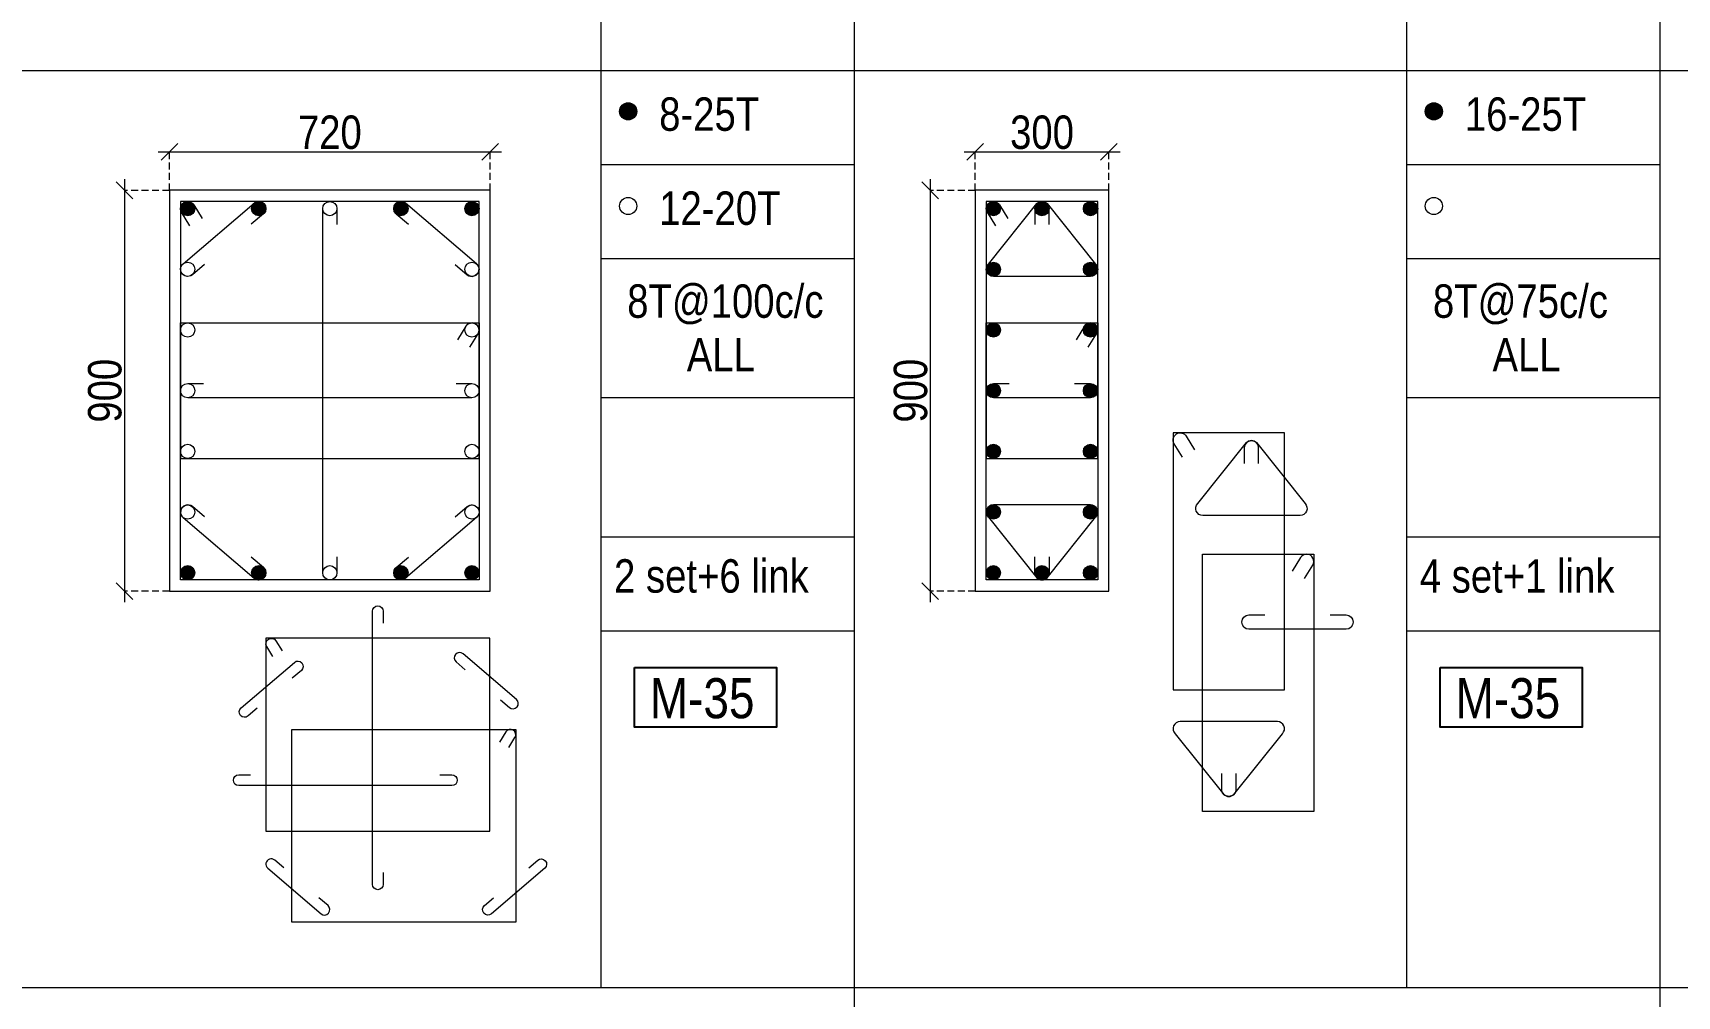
# Model space of a CAD drawing. Header units: millimetres. Extents: x 1112055 to 3390982, y -148532 to 766891.
# Drawn here: x 2320285 to 2335047, y 626940 to 635594 of the extents above; entities that cross this region are included whole.
import ezdxf
from ezdxf.enums import TextEntityAlignment as Align

# ---------------------------------------------------------------- set-up
doc = ezdxf.new("R2010")
doc.units = ezdxf.units.MM
doc.header["$PDMODE"] = 35
doc.header["$PDSIZE"] = -25
doc.linetypes.add('DASHED2', pattern=[0.375, 0.25, -0.125])
doc.linetypes.add('Hidden', pattern=[9.525, 6.35, -3.175])
for name, color, linetype, lineweight in [('B COL. SIZE DIM', 220, 'Continuous', 25), ('B COLSCH', 204, 'Continuous', 20), ('B COLUMN', 1, 'Hidden', 9), ('B STEEL', 34, 'Continuous', 15)]:
    doc.layers.add(name, color=color, linetype=linetype, lineweight=lineweight)
doc.layers.add('B TEXT', color=7, linetype='Continuous')
doc.styles.add('dim inside', font='romans.shx', dxfattribs={"width": 0.8, "height": 125})
doc.styles.add('SWINC', font='swissc.ttf')
doc.dimstyles.new('dim inside', dxfattribs={"dimtxt": 125, "dimasz": 100, "dimexe": 0, "dimexo": 0, "dimgap": 10, "dimtad": 0, "dimdec": 0, "dimzin": 0, "dimdsep": 46, "dimtxsty": 'dim inside', "dimblk": 'SMALL', "dimcen": 0.09, "dimadec": 0, "dimazin": 0, "dimtfac": 1, "dimtdec": 0, "dimtofl": 0, "dimtmove": 0, "dimatfit": 3, "dimfxl": 1, "dimtolj": 1, "dimtzin": 0, "dimarcsym": 2})

# ---------------------------------------------------------------- blocks, each defined once
blk = doc.blocks.new('_Oblique')
at = {"color": 0, "linetype": 'ByBlock', "lineweight": -2}
blk.add_line((-0.5, -0.5), (0.5, 0.5), dxfattribs=at)
blk = doc.blocks.new('*D3138')
at = {"layer": 'B COL. SIZE DIM', "color": 250, "lineweight": 9, "ltscale": 250, "transparency": 16777216}
blk.add_line((2321411, 634524), (2324491, 634524), dxfattribs=at)
at = {"layer": 'B COL. SIZE DIM', "color": 250, "linetype": 'DASHED2', "lineweight": 9, "ltscale": 250, "transparency": 16777216}
for p, q in [((2321511, 634179), (2321511, 634524)), ((2324391, 634179), (2324391, 634524))]:
    blk.add_line(p, q, dxfattribs=at)
at = {"layer": 'Defpoints', "color": 0, "transparency": 16777216}
for p in [(2324391, 634524), (2321511, 634179), (2324391, 634179)]:
    blk.add_point(p, dxfattribs=at)
at = {"layer": 'B COL. SIZE DIM', "color": 250, "lineweight": 9, "transparency": 16777216, "xscale": 150, "yscale": 150, "zscale": 150, "rotation": 180}
blk.add_blockref('_Oblique', (2321511, 634524), dxfattribs=at)
at = {"layer": 'B COL. SIZE DIM', "color": 250, "lineweight": 9, "transparency": 16777216, "xscale": 150, "yscale": 150, "zscale": 150}
blk.add_blockref('_Oblique', (2324391, 634524), dxfattribs=at)
at = {"layer": 'B COL. SIZE DIM', "color": 6, "transparency": 16777216, "insert": (2322951, 634699), "char_height": 300, "attachment_point": 5, "style": 'SWINC'}
blk.add_mtext('\\A1;720', dxfattribs=at)
blk = doc.blocks.new('*D3139')
at = {"layer": 'B COL. SIZE DIM', "color": 250, "lineweight": 9, "ltscale": 250, "transparency": 16777216}
blk.add_line((2321107, 634279), (2321107, 630479), dxfattribs=at)
at = {"layer": 'B COL. SIZE DIM', "color": 250, "linetype": 'DASHED2', "lineweight": 9, "ltscale": 250, "transparency": 16777216}
for p, q in [((2321511, 634179), (2321107, 634179)), ((2321511, 630579), (2321107, 630579))]:
    blk.add_line(p, q, dxfattribs=at)
at = {"layer": 'Defpoints', "color": 0, "transparency": 16777216}
for p in [(2321511, 634179), (2321107, 630579), (2321511, 630579)]:
    blk.add_point(p, dxfattribs=at)
at = {"layer": 'B COL. SIZE DIM', "color": 250, "lineweight": 9, "transparency": 16777216, "xscale": 150, "yscale": 150, "zscale": 150}
for p, rotation in [((2321107, 634179), 90), ((2321107, 630579), 270)]:
    blk.add_blockref('_Oblique', p, dxfattribs=dict(at, rotation=rotation))
at = {"layer": 'B COL. SIZE DIM', "color": 6, "transparency": 16777216, "insert": (2320932, 632379), "char_height": 300, "attachment_point": 5, "rotation": 90, "style": 'SWINC'}
blk.add_mtext('\\A1;900', dxfattribs=at)
blk = doc.blocks.new('*D3150')
at = {"layer": 'B COL. SIZE DIM', "color": 250, "lineweight": 9, "ltscale": 250, "transparency": 16777216}
blk.add_line((2328645, 634524), (2330045, 634524), dxfattribs=at)
at = {"layer": 'B COL. SIZE DIM', "color": 250, "linetype": 'DASHED2', "lineweight": 9, "ltscale": 250, "transparency": 16777216}
for p, q in [((2328745, 634179), (2328745, 634524)), ((2329945, 634179), (2329945, 634524))]:
    blk.add_line(p, q, dxfattribs=at)
at = {"layer": 'Defpoints', "color": 0, "transparency": 16777216}
for p in [(2329945, 634524), (2328745, 634179), (2329945, 634179)]:
    blk.add_point(p, dxfattribs=at)
at = {"layer": 'B COL. SIZE DIM', "color": 250, "lineweight": 9, "transparency": 16777216, "xscale": 150, "yscale": 150, "zscale": 150, "rotation": 180}
blk.add_blockref('_Oblique', (2328745, 634524), dxfattribs=at)
at = {"layer": 'B COL. SIZE DIM', "color": 250, "lineweight": 9, "transparency": 16777216, "xscale": 150, "yscale": 150, "zscale": 150}
blk.add_blockref('_Oblique', (2329945, 634524), dxfattribs=at)
at = {"layer": 'B COL. SIZE DIM', "color": 6, "transparency": 16777216, "insert": (2329345, 634699), "char_height": 300, "attachment_point": 5, "style": 'SWINC'}
blk.add_mtext('\\A1;300', dxfattribs=at)
blk = doc.blocks.new('*D3151')
at = {"layer": 'B COL. SIZE DIM', "color": 250, "lineweight": 9, "ltscale": 250, "transparency": 16777216}
blk.add_line((2328341, 634279), (2328341, 630479), dxfattribs=at)
at = {"layer": 'B COL. SIZE DIM', "color": 250, "linetype": 'DASHED2', "lineweight": 9, "ltscale": 250, "transparency": 16777216}
for p, q in [((2328745, 634179), (2328341, 634179)), ((2328745, 630579), (2328341, 630579))]:
    blk.add_line(p, q, dxfattribs=at)
at = {"layer": 'Defpoints', "color": 0, "transparency": 16777216}
for p in [(2328745, 634179), (2328341, 630579), (2328745, 630579)]:
    blk.add_point(p, dxfattribs=at)
at = {"layer": 'B COL. SIZE DIM', "color": 250, "lineweight": 9, "transparency": 16777216, "xscale": 150, "yscale": 150, "zscale": 150}
for p, rotation in [((2328341, 634179), 90), ((2328341, 630579), 270)]:
    blk.add_blockref('_Oblique', p, dxfattribs=dict(at, rotation=rotation))
at = {"layer": 'B COL. SIZE DIM', "color": 6, "transparency": 16777216, "insert": (2328166, 632379), "char_height": 300, "attachment_point": 5, "rotation": 90, "style": 'SWINC'}
blk.add_mtext('\\A1;900', dxfattribs=at)

msp = doc.modelspace()

# ---------------------------------------------------------------- hatches: boundary and pattern name
at = {"layer": 'B STEEL', "lineweight": 9, "ltscale": 0.5}
h = msp.add_hatch(color=34, dxfattribs=at)
edge = h.paths.add_edge_path()
edge.add_arc((2325629.3, 634888.4), 76.8, 0, 360)
h = msp.add_hatch(color=34, dxfattribs=at)
edge = h.paths.add_edge_path()
edge.add_arc((2332862.9, 634888.4), 76.8, 0, 360)
h = msp.add_hatch(color=34, dxfattribs=at)
edge = h.paths.add_edge_path()
edge.add_arc((2321675, 634015.2), 64, 0, 360)
at = {"layer": 'B STEEL'}
h = msp.add_hatch(color=34, dxfattribs=at)
edge = h.paths.add_edge_path()
edge.add_arc((2322313, 634015.2), 64, 0, 360)
h = msp.add_hatch(color=34, dxfattribs=at)
edge = h.paths.add_edge_path()
edge.add_arc((2323589, 634015.2), 64, 0, 360)
at = {"layer": 'B STEEL', "lineweight": 9, "ltscale": 0.5}
h = msp.add_hatch(color=34, dxfattribs=at)
edge = h.paths.add_edge_path()
edge.add_arc((2324226.9, 634015.2), 64, 180, 540, ccw=False)
h = msp.add_hatch(color=34, dxfattribs=at)
edge = h.paths.add_edge_path()
edge.add_arc((2328908.5, 634015.2), 64, 0, 360)
h = msp.add_hatch(color=34, dxfattribs=at)
edge = h.paths.add_edge_path()
edge.add_arc((2329344.5, 634015.2), 64, 180, 540, ccw=False)
h = msp.add_hatch(color=34, dxfattribs=at)
edge = h.paths.add_edge_path()
edge.add_arc((2329780.5, 634015.2), 64, 180, 540, ccw=False)
h = msp.add_hatch(color=34, dxfattribs=at)
edge = h.paths.add_edge_path()
edge.add_arc((2328908.5, 633469.9), 64, 0, 360, ccw=False)
h = msp.add_hatch(color=34, dxfattribs=at)
edge = h.paths.add_edge_path()
edge.add_arc((2329780.5, 633469.9), 64, -180, 180)
h = msp.add_hatch(color=34, dxfattribs=at)
edge = h.paths.add_edge_path()
edge.add_arc((2328908.5, 632924.6), 64, 0, 360, ccw=False)
h = msp.add_hatch(color=34, dxfattribs=at)
edge = h.paths.add_edge_path()
edge.add_arc((2329780.5, 632924.6), 64, -180, 180)
h = msp.add_hatch(color=34, dxfattribs=at)
edge = h.paths.add_edge_path()
edge.add_arc((2328908.5, 632379.3), 64, 0, 360, ccw=False)
h = msp.add_hatch(color=34, dxfattribs=at)
edge = h.paths.add_edge_path()
edge.add_arc((2329780.5, 632379.3), 64, -180, 180)
h = msp.add_hatch(color=34, dxfattribs=at)
edge = h.paths.add_edge_path()
edge.add_arc((2328908.5, 631833.9), 64, 0, 360, ccw=False)
h = msp.add_hatch(color=34, dxfattribs=at)
edge = h.paths.add_edge_path()
edge.add_arc((2329780.5, 631833.9), 64, -180, 180)
h = msp.add_hatch(color=34, dxfattribs=at)
edge = h.paths.add_edge_path()
edge.add_arc((2328908.5, 631288.6), 64, 0, 360, ccw=False)
h = msp.add_hatch(color=34, dxfattribs=at)
edge = h.paths.add_edge_path()
edge.add_arc((2329780.5, 631288.6), 64, -180, 180)
h = msp.add_hatch(color=34, dxfattribs=at)
edge = h.paths.add_edge_path()
edge.add_arc((2321675, 630743.3), 64, 0, 360, ccw=False)
at = {"layer": 'B STEEL'}
h = msp.add_hatch(color=34, dxfattribs=at)
edge = h.paths.add_edge_path()
edge.add_arc((2322313, 630743.3), 64, 0, 360)
h = msp.add_hatch(color=34, dxfattribs=at)
edge = h.paths.add_edge_path()
edge.add_arc((2323589, 630743.3), 64, 0, 360)
at = {"layer": 'B STEEL', "lineweight": 9, "ltscale": 0.5}
h = msp.add_hatch(color=34, dxfattribs=at)
edge = h.paths.add_edge_path()
edge.add_arc((2324226.9, 630743.3), 64, -180, 180)
h = msp.add_hatch(color=34, dxfattribs=at)
edge = h.paths.add_edge_path()
edge.add_arc((2328908.5, 630743.3), 64, 0, 360, ccw=False)
h = msp.add_hatch(color=34, dxfattribs=at)
edge = h.paths.add_edge_path()
edge.add_arc((2329344.5, 630743.3), 64, -180, 180)
h = msp.add_hatch(color=34, dxfattribs=at)
edge = h.paths.add_edge_path()
edge.add_arc((2329780.5, 630743.3), 64, -180, 180)

# ---------------------------------------------------------------- linework, layer by layer
at = {"layer": 'B COLSCH', "color": 250, "lineweight": 0}
for p, q in [((2325383.1, 676456), (2325383.1, 627016.9)), ((2327657.4, 676456), (2327657.4, 618141.8)), ((2334891, 676456), (2334891, 618141.8)), ((2332616.6, 668216.1), (2332616.6, 627016.9)), ((2203002.6, 635256.7), (2375997.6, 635256.7)), ((2325383.1, 634411.7), (2327657.4, 634411.7)), ((2332616.6, 634411.7), (2334891, 634411.7)), ((2325383.1, 633566.7), (2327657.4, 633566.7)), ((2332616.6, 633566.7), (2334891, 633566.7)), ((2325383.1, 632317), (2327657.4, 632317)), ((2332616.6, 632317), (2334891, 632317)), ((2325383.1, 631067.2), (2327657.4, 631067.2)), ((2332616.6, 631067.2), (2334891, 631067.2)), ((2325383.1, 630222.2), (2327657.4, 630222.2)), ((2332616.6, 630222.2), (2334891, 630222.2)), ((2203002.6, 627016.9), (2375997.6, 627016.9))]:
    msp.add_line(p, q, dxfattribs=at)
at = {"layer": 'B COLUMN', "color": 1, "linetype": 'ByBlock', "lineweight": 20}
for points in [[(2321511, 630579.3), (2324391, 630579.3), (2324391, 634179.3), (2321511, 634179.3)], [(2328744.5, 630579.3), (2329944.5, 630579.3), (2329944.5, 634179.3), (2328744.5, 634179.3)]]:
    msp.add_lwpolyline(points, close=True, dxfattribs=at)
at = {"layer": 'B STEEL', "color": 34, "lineweight": 9, "ltscale": 0.5}
for points in [[(2321611, 631769.9), (2324291, 631769.9), (2324291, 634079.3), (2321611, 634079.3)], [(2328844.5, 631769.9), (2329844.5, 631769.9), (2329844.5, 634079.3), (2328844.5, 634079.3)], [(2321611, 632988.6), (2324291, 632988.6), (2324291, 630679.3), (2321611, 630679.3)], [(2328844.5, 632988.6), (2329844.5, 632988.6), (2329844.5, 630679.3), (2328844.5, 630679.3)], [(2330521.8, 629690.8), (2331521.8, 629690.8), (2331521.8, 632000.2), (2330521.8, 632000.2)], [(2330784.5, 630909.5), (2331784.5, 630909.5), (2331784.5, 628600.2), (2330784.5, 628600.2)], [(2322376.8, 628422.7), (2324386.8, 628422.7), (2324386.8, 630154.7), (2322376.8, 630154.7)], [(2322610.1, 629336.8), (2324620.1, 629336.8), (2324620.1, 627604.7), (2322610.1, 627604.7)]]:
    msp.add_lwpolyline(points, close=True, dxfattribs=at)
for points in [[(2321695.2, 633860.2), (2321620.5, 633981.7, -1), (2321729.5, 634048.8), (2321804.3, 633927.3)], [(2321825, 633513.9), (2321716.6, 633421.2, -1), (2321633.4, 633518.6), (2322271.4, 634063.9, -1), (2322354.6, 633966.6), (2322246.1, 633873.9)], [(2323015, 630885.9), (2323015, 630743.3, -1), (2322886.9, 630743.3), (2322886.9, 634015.2, -1), (2323015, 634015.2), (2323015, 633872.6)], [(2324076.9, 633513.9), (2324185.3, 633421.2, 1), (2324268.5, 633518.6), (2323630.6, 634063.9, 1), (2323547.4, 633966.6), (2323655.8, 633873.9)], [(2328928.8, 633860.2), (2328854, 633981.7, -1), (2328963, 634048.8), (2329037.8, 633927.3)], [(2329408.5, 633872.6), (2329408.5, 634015.2, 1), (2329280.5, 634015.2), (2329280.5, 633872.6)], [(2324206.7, 632769.5), (2324281.5, 632891, 1), (2324172.4, 632958.1), (2324097.7, 632836.7)], [(2329760.2, 632769.5), (2329835, 632891, 1), (2329726, 632958.1), (2329651.2, 632836.7)], [(2324084.3, 632443.3), (2324226.9, 632443.3, -1), (2324226.9, 632315.2), (2321675, 632315.2, -1), (2321675, 632443.3), (2321817.6, 632443.3)], [(2329637.8, 632443.3), (2329780.5, 632443.3, -1), (2329780.5, 632315.2), (2328908.5, 632315.2, -1), (2328908.5, 632443.3), (2329051.2, 632443.3)], [(2330606.1, 631781.1), (2330531.3, 631902.6, -1), (2330640.4, 631969.7), (2330715.1, 631848.2)], [(2331289, 631724.2), (2331289, 631866.9, 1), (2331161, 631866.9), (2331161, 631724.2)], [(2321825, 631244.6), (2321716.6, 631337.3, 1), (2321633.4, 631239.9), (2322271.4, 630694.6, 1), (2322354.6, 630791.9), (2322246.1, 630884.6)], [(2324076.9, 631244.6), (2324185.3, 631337.3, -1), (2324268.5, 631239.9), (2323630.6, 630694.6, -1), (2323547.4, 630791.9), (2323655.8, 630884.6)], [(2331700.2, 630690.5), (2331775, 630812, 1), (2331665.9, 630879.1), (2331591.2, 630757.6)], [(2329408.5, 630885.9), (2329408.5, 630743.3, -1), (2329280.5, 630743.3), (2329280.5, 630885.9)], [(2323429.9, 628051.4), (2323429.9, 627944.4, -1), (2323333.8, 627944.4), (2323333.8, 630398.4, -1), (2323429.9, 630398.4), (2323429.9, 630291.4)], [(2331931.7, 630364.2), (2332074.4, 630364.2, -1), (2332074.4, 630236.2), (2331202.4, 630236.2, -1), (2331202.4, 630364.2), (2331345, 630364.2)], [(2322440, 629990.5), (2322384, 630081.6, -1), (2322465.8, 630131.9), (2322521.8, 630040.8)], [(2324482.4, 629602.8), (2324563.7, 629533.3, 1), (2324626.1, 629606.3), (2324147.6, 630015.3, 1), (2324085.2, 629942.3), (2324166.5, 629872.8)], [(2322298.1, 629526.3), (2322216.8, 629456.7, -1), (2322154.4, 629529.7), (2322632.9, 629938.7, -1), (2322695.3, 629865.7), (2322614, 629796.2)], [(2324556.9, 629172.5), (2324613, 629263.6, 1), (2324531.2, 629313.9), (2324475.1, 629222.8)], [(2323939.9, 628927.8), (2324046.9, 628927.8, -1), (2324046.9, 628831.7), (2322132.9, 628831.7, -1), (2322132.9, 628927.8), (2322239.9, 628927.8)], [(2331085.9, 628940.4), (2331085.9, 628797.8, -1), (2330957.8, 628797.8), (2330957.8, 628940.4)], [(2322537.4, 628092.4), (2322456.1, 628161.9, 1), (2322393.7, 628089), (2322872.2, 627680, 1), (2322934.6, 627753), (2322853.2, 627822.5)], [(2324736.5, 628092.4), (2324817.8, 628161.9, -1), (2324880.2, 628089), (2324401.7, 627680, -1), (2324339.3, 627753), (2324420.6, 627822.5)]]:
    msp.add_lwpolyline(points, format="xyb", dxfattribs=at)
for points in [[(2329389.7, 634060.6), (2329825.7, 633515.2, -0.6687154), (2329780.5, 633405.9), (2328908.5, 633405.9, -0.6687154), (2328863.3, 633515.2), (2329299.3, 634060.6, -0.4133445)], [(2331270.2, 631912.2), (2331706.2, 631366.9, -0.6687154), (2331661, 631257.5), (2330789, 631257.5, -0.6687154), (2330743.8, 631366.9), (2331179.8, 631912.2, -0.4133445)], [(2329389.7, 630697.9), (2329825.7, 631243.3, 0.6687154), (2329780.5, 631352.6), (2328908.5, 631352.6, 0.6687154), (2328863.3, 631243.3), (2329299.3, 630697.9, 0.4133445)], [(2331067, 628752.5), (2331503, 629297.8, 0.6687154), (2331457.8, 629407.1), (2330585.9, 629407.1, 0.6687154), (2330540.7, 629297.8), (2330976.6, 628752.5, 0.4133445)]]:
    msp.add_lwpolyline(points, format="xyb", close=True, dxfattribs=at)
for centre, radius in [((2325629.3, 634888.4), 76.8), ((2332862.9, 634888.4), 76.8), ((2321675, 634015.2), 64), ((2322313, 634015.2), 64), ((2322951, 634015.2), 64), ((2323589, 634015.2), 64), ((2324226.9, 634015.2), 64), ((2325629.3, 634038.1), 76.8), ((2328908.5, 634015.2), 64), ((2329344.5, 634015.2), 64), ((2329780.5, 634015.2), 64), ((2332862.9, 634038.1), 76.8), ((2321675, 633469.9), 64), ((2324226.9, 633469.9), 64), ((2328908.5, 633469.9), 64), ((2329780.5, 633469.9), 64), ((2321675, 632924.6), 64), ((2324226.9, 632924.6), 64), ((2328908.5, 632924.6), 64), ((2329780.5, 632924.6), 64), ((2321675, 632379.3), 64), ((2324226.9, 632379.3), 64), ((2328908.5, 632379.3), 64), ((2329780.5, 632379.3), 64), ((2321675, 631833.9), 64), ((2324226.9, 631833.9), 64), ((2328908.5, 631833.9), 64), ((2329780.5, 631833.9), 64), ((2321675, 631288.6), 64), ((2324226.9, 631288.6), 64), ((2328908.5, 631288.6), 64), ((2329780.5, 631288.6), 64), ((2321675, 630743.3), 64), ((2322313, 630743.3), 64), ((2322951, 630743.3), 64), ((2323589, 630743.3), 64), ((2324226.9, 630743.3), 64), ((2328908.5, 630743.3), 64), ((2329344.5, 630743.3), 64), ((2329780.5, 630743.3), 64)]:
    msp.add_circle(centre, radius, dxfattribs=at)
at = {"layer": 'B TEXT', "color": 1}
for points in [[(2325686.7, 629893.2), (2326961.3, 629893.2), (2326961.3, 629355.2), (2325686.7, 629355.2)], [(2332920.3, 629893.2), (2334194.9, 629893.2), (2334194.9, 629355.2), (2332920.3, 629355.2)]]:
    msp.add_lwpolyline(points, close=True, dxfattribs=at)

# ---------------------------------------------------------------- texts
at = {"layer": 'B TEXT', "style": 'SWINC'}
for s, p in [('8-25T', (2325907.8, 634713.9)), ('16-25T', (2333141.4, 634713.9)), ('12-20T', (2325907.8, 633868.9)), ('8T@100c/c', (2325620.9, 633034)), ('8T@75c/c', (2332854.5, 633034)), ('ALL', (2326155.6, 632552.2)), ('ALL', (2333389.2, 632552.2)), ('2 set+6 link', (2325502.6, 630564.7)), ('4 set+1 link', (2332736.1, 630564.7))]:
    msp.add_text(s, height=300, dxfattribs=at).set_placement(p)
at = {"layer": 'B TEXT', "color": 1, "style": 'SWINC'}
for p in [(2325824.1, 629328.6), (2333057.6, 629328.6)]:
    msp.add_text('M-35', height=360, dxfattribs=at).set_placement(p, align=Align.BOTTOM_LEFT)

# ---------------------------------------------------------------- dimensions: what is measured, and where the dimension line sits
at = {"layer": 'B COL. SIZE DIM', "color": 250, "ltscale": 250}
for base, p1, p2, picture, middle in [((2324391, 634524.2), (2321511, 634179.3), (2324391, 634179.3), '*D3138', (2322951, 634699.2)), ((2329944.5, 634524.2), (2328744.5, 634179.3), (2329944.5, 634179.3), '*D3150', (2329344.5, 634699.2))]:
    dim = msp.add_linear_dim(base=base, p1=p1, p2=p2, dimstyle='dim inside', override={"dimtxt": 300, "dimasz": 150, "dimgap": 25, "dimtad": 3, "dimlfac": 0.25, "dimtxsty": 'SWINC', "dimblk1": 'Oblique', "dimblk2": 'Oblique', "dimsah": 1, "dimdle": 100, "dimclrd": 250, "dimclre": 250, "dimclrt": 6, "dimfxl": 1000, "dimlwd": 9, "dimlwe": 9}, dxfattribs=at)
    dim.commit()
    dim.dimension.update_dxf_attribs({"geometry": picture, "text_midpoint": middle})
for base, p1, p2, picture, middle in [((2321107.1, 630579.3), (2321511, 634179.3), (2321511, 630579.3), '*D3139', (2320932.1, 632379.3)), ((2328340.6, 630579.3), (2328744.5, 634179.3), (2328744.5, 630579.3), '*D3151', (2328165.6, 632379.3))]:
    dim = msp.add_linear_dim(base=base, p1=p1, p2=p2, angle=90, dimstyle='dim inside', override={"dimtxt": 300, "dimasz": 150, "dimgap": 25, "dimtad": 3, "dimlfac": 0.25, "dimtxsty": 'SWINC', "dimblk1": 'Oblique', "dimblk2": 'Oblique', "dimsah": 1, "dimdle": 100, "dimclrd": 250, "dimclre": 250, "dimclrt": 6, "dimfxl": 1000, "dimlwd": 9, "dimlwe": 9}, dxfattribs=at)
    dim.commit()
    dim.dimension.update_dxf_attribs({"geometry": picture, "text_midpoint": middle})

doc.saveas('drawing.dxf')
